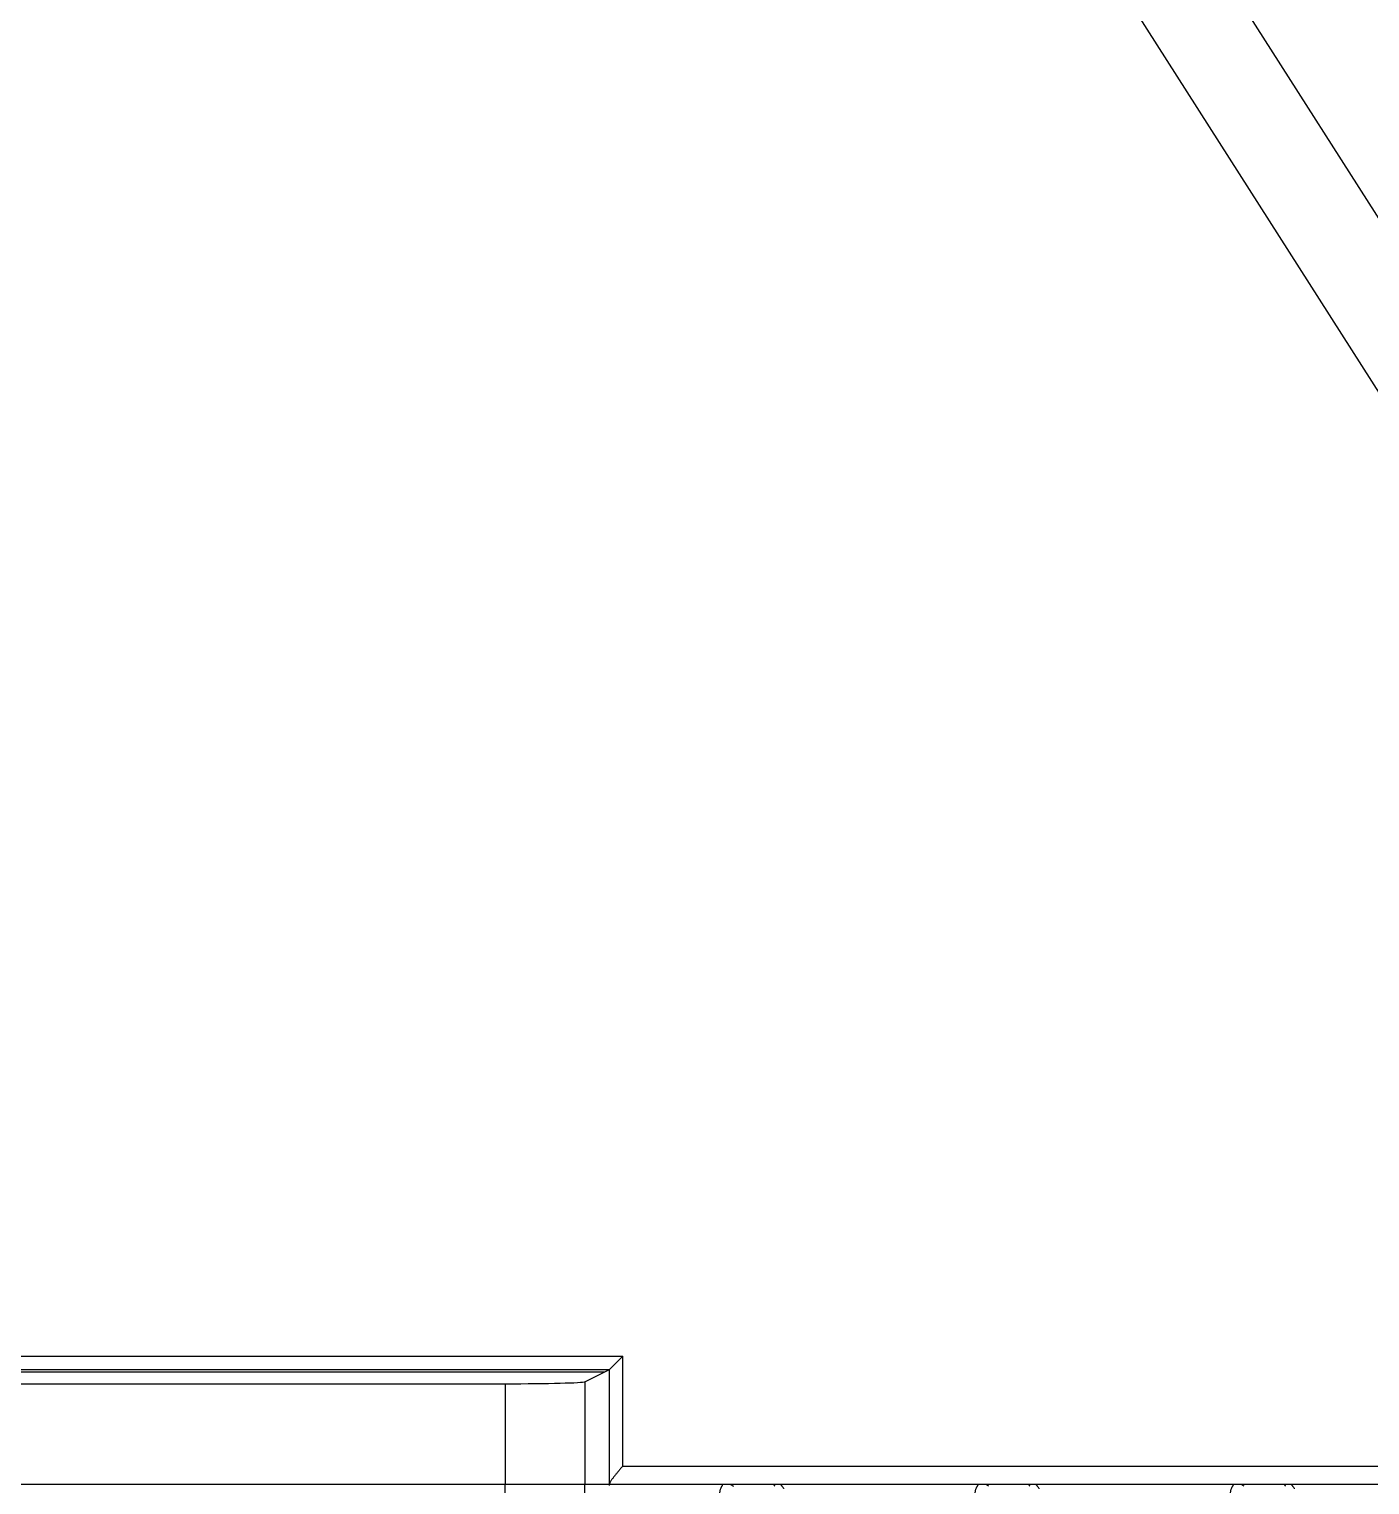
# Model space of a CAD drawing. Header units: millimetres. Extents: x 562 to 17351, y 2396 to 6995.
# Drawn here: x 12638 to 12688.4, y 4543.7 to 4598.5 of the extents above; entities that cross this region are included whole.
import ezdxf

# ---------------------------------------------------------------- set-up
doc = ezdxf.new("R2010")
doc.units = ezdxf.units.MM

# ---------------------------------------------------------------- blocks, each defined once
blk = doc.blocks.new('DTGCNV')
at = {"color": 7, "linetype": 'Continuous'}
for p, q in [((13316.618, 5010.197), (12716.618, 5010.197)), ((13233.671, 5006.4), (13233.671, 5010.197)), ((13236.667, 5006.326), (13236.667, 5010.197)), ((13242.142, 5010.197), (13242.25, 5010.138)), ((13243.806, 5010.197), (13243.773, 5010.138)), ((13251.854, 5010.138), (13251.746, 5010.197)), ((13253.377, 5010.138), (13253.41, 5010.197)), ((13261.458, 5010.138), (13261.35, 5010.197)), ((13263.014, 5010.197), (13262.982, 5010.138)), ((13149.851, 4903.451), (13275.555, 4706.135)), ((13273.331, 4703.111), (13194.982, 4826.095)), ((13179.144, 4677.532), (13238.093, 4677.532)), ((13237.593, 4677.032), (13238.093, 4677.532)), ((13238.093, 4673.397), (13238.093, 4677.532)), ((13179.644, 4677.032), (13237.593, 4677.032)), ((13179.817, 4676.945), (13237.419, 4676.945)), ((13236.667, 4676.569), (13237.593, 4677.032)), ((13237.593, 4672.735), (13237.593, 4677.032)), ((13183.566, 4676.495), (13233.671, 4676.495)), ((13233.671, 4676.495), (13233.671, 4672.697)), ((13236.667, 4676.569), (13236.667, 4672.697)), ((13238.093, 4673.397), (13292.27, 4673.397)), ((13316.618, 4672.697), (12717.118, 4672.697))]:
    blk.add_line(p, q, dxfattribs=at)
for centre, major_axis, ratio, start_param, end_param in [((13237.582, 5009.497), (0, 0.7), 0.052408, -0.329, 0), ((13237.592, 4677.532), (0, 0.5), 0.052408, -3.115413, -3.089233), ((13233.671, 4676.573), (3, 0), 0.026186, -1.570796, -0.05236), ((13237.582, 4673.397), (0, 0.7), 0.052408, -3.141593, -2.812592)]:
    blk.add_ellipse(centre, major_axis=major_axis, ratio=ratio, start_param=start_param, end_param=end_param, dxfattribs=at)
for points, knots in [([(13241.816, 5010.197), (13241.819, 5010.197), (13241.823, 5010.197), (13241.828, 5010.196), (13241.831, 5010.195), (13241.833, 5010.193), (13241.835, 5010.19), (13241.836, 5010.186), (13241.836, 5010.182), (13241.835, 5010.177), (13241.832, 5010.17), (13241.827, 5010.161), (13241.821, 5010.15), (13241.814, 5010.138), (13241.807, 5010.125), (13241.799, 5010.111), (13241.787, 5010.089), (13241.773, 5010.059), (13241.758, 5010.02), (13241.744, 5009.975), (13241.735, 5009.927), (13241.729, 5009.874), (13241.729, 5009.818), (13241.736, 5009.759), (13241.75, 5009.699), (13241.773, 5009.64), (13241.794, 5009.603), (13241.805, 5009.585)], [0, 0, 0, 0, 0.012577, 0.017811, 0.022415, 0.026524, 0.030371, 0.038422, 0.043171, 0.048577, 0.06156, 0.077442, 0.095999, 0.116978, 0.140127, 0.165209, 0.192065, 0.250601, 0.315018, 0.384942, 0.460136, 0.540384, 0.625394, 0.714676, 0.807485, 0.902935, 1, 1, 1, 1]), ([(13244.154, 5010.035), (13244.148, 5010.047), (13244.134, 5010.07), (13244.113, 5010.102), (13244.095, 5010.126), (13244.082, 5010.142), (13244.072, 5010.153), (13244.064, 5010.163), (13244.056, 5010.172), (13244.051, 5010.179), (13244.047, 5010.185), (13244.045, 5010.189), (13244.044, 5010.191), (13244.044, 5010.194), (13244.045, 5010.196), (13244.047, 5010.197), (13244.049, 5010.197), (13244.051, 5010.197), (13244.052, 5010.197)], [0, 0, 0, 0, 0.204317, 0.392896, 0.563403, 0.640806, 0.712092, 0.776327, 0.832529, 0.879525, 0.916233, 0.930591, 0.942394, 0.959733, 0.967501, 0.976309, 0.987004, 1, 1, 1, 1]), ([(13251.42, 5010.197), (13251.423, 5010.197), (13251.427, 5010.197), (13251.432, 5010.196), (13251.435, 5010.195), (13251.437, 5010.193), (13251.439, 5010.19), (13251.44, 5010.186), (13251.44, 5010.182), (13251.439, 5010.177), (13251.436, 5010.17), (13251.431, 5010.161), (13251.425, 5010.15), (13251.418, 5010.138), (13251.411, 5010.125), (13251.403, 5010.111), (13251.391, 5010.089), (13251.377, 5010.059), (13251.362, 5010.02), (13251.349, 5009.975), (13251.339, 5009.927), (13251.333, 5009.874), (13251.333, 5009.818), (13251.34, 5009.759), (13251.354, 5009.699), (13251.377, 5009.64), (13251.398, 5009.603), (13251.409, 5009.585)], [0, 0, 0, 0, 0.012577, 0.017811, 0.022415, 0.026524, 0.030371, 0.038422, 0.043171, 0.048577, 0.06156, 0.077442, 0.095999, 0.116978, 0.140127, 0.165209, 0.192065, 0.250601, 0.315018, 0.384942, 0.460136, 0.540384, 0.625394, 0.714676, 0.807485, 0.902935, 1, 1, 1, 1]), ([(13253.758, 5010.035), (13253.752, 5010.047), (13253.739, 5010.07), (13253.717, 5010.102), (13253.699, 5010.126), (13253.686, 5010.142), (13253.676, 5010.153), (13253.668, 5010.163), (13253.66, 5010.172), (13253.655, 5010.179), (13253.651, 5010.185), (13253.649, 5010.189), (13253.648, 5010.191), (13253.648, 5010.194), (13253.649, 5010.196), (13253.651, 5010.197), (13253.653, 5010.197), (13253.655, 5010.197), (13253.656, 5010.197)], [0, 0, 0, 0, 0.204317, 0.392896, 0.563403, 0.640806, 0.712092, 0.776327, 0.832529, 0.879525, 0.916233, 0.930591, 0.942394, 0.959733, 0.967501, 0.976309, 0.987004, 1, 1, 1, 1]), ([(13261.025, 5010.197), (13261.027, 5010.197), (13261.031, 5010.197), (13261.036, 5010.196), (13261.039, 5010.195), (13261.041, 5010.193), (13261.043, 5010.19), (13261.044, 5010.186), (13261.044, 5010.182), (13261.043, 5010.177), (13261.04, 5010.17), (13261.035, 5010.161), (13261.029, 5010.15), (13261.022, 5010.138), (13261.015, 5010.125), (13261.007, 5010.111), (13260.995, 5010.089), (13260.981, 5010.059), (13260.966, 5010.02), (13260.953, 5009.975), (13260.943, 5009.927), (13260.937, 5009.874), (13260.937, 5009.818), (13260.944, 5009.759), (13260.959, 5009.699), (13260.981, 5009.64), (13261.002, 5009.603), (13261.013, 5009.585)], [0, 0, 0, 0, 0.012577, 0.017811, 0.022415, 0.026524, 0.030371, 0.038422, 0.043171, 0.048577, 0.06156, 0.077442, 0.095999, 0.116978, 0.140127, 0.165209, 0.192065, 0.250601, 0.315018, 0.384942, 0.460136, 0.540384, 0.625394, 0.714676, 0.807485, 0.902935, 1, 1, 1, 1]), ([(13263.362, 5010.035), (13263.356, 5010.047), (13263.343, 5010.07), (13263.321, 5010.102), (13263.303, 5010.126), (13263.29, 5010.142), (13263.28, 5010.153), (13263.272, 5010.163), (13263.265, 5010.172), (13263.259, 5010.179), (13263.255, 5010.185), (13263.253, 5010.189), (13263.252, 5010.191), (13263.252, 5010.194), (13263.253, 5010.196), (13263.255, 5010.197), (13263.257, 5010.197), (13263.259, 5010.197), (13263.26, 5010.197)], [0, 0, 0, 0, 0.204317, 0.392896, 0.563403, 0.640806, 0.712092, 0.776327, 0.832529, 0.879525, 0.916233, 0.930591, 0.942394, 0.959733, 0.967501, 0.976309, 0.987004, 1, 1, 1, 1]), ([(13238.093, 4673.397), (13238.065, 4673.365), (13238.011, 4673.301), (13237.931, 4673.205), (13237.853, 4673.111), (13237.779, 4673.021), (13237.723, 4672.948), (13237.682, 4672.893), (13237.655, 4672.855), (13237.632, 4672.82), (13237.616, 4672.792), (13237.606, 4672.772), (13237.6, 4672.759), (13237.596, 4672.746), (13237.594, 4672.739), (13237.593, 4672.735)], [0, 0, 0, 0, 0.152678, 0.303619, 0.450743, 0.591561, 0.722626, 0.783052, 0.839064, 0.889738, 0.93406, 0.953523, 0.971039, 0.986537, 1, 1, 1, 1])]:
    blk.add_open_spline(points, degree=3, knots=knots, dxfattribs=at)
blk = doc.blocks.new('*U61')
blk.add_blockref('DTGCNV', (-13016.618, -4845.197))
blk = doc.blocks.new('*U62')
at = {"color": 0, "linetype": 'ByBlock', "lineweight": -2, "transparency": 16777216}
for p in [(0, 675), (0, 337.5)]:
    blk.add_blockref('*U61', p, dxfattribs=at)

msp = doc.modelspace()

# ---------------------------------------------------------------- block references
msp.add_blockref('*U62', (12438.816, 4041.217))

doc.saveas('drawing.dxf')
